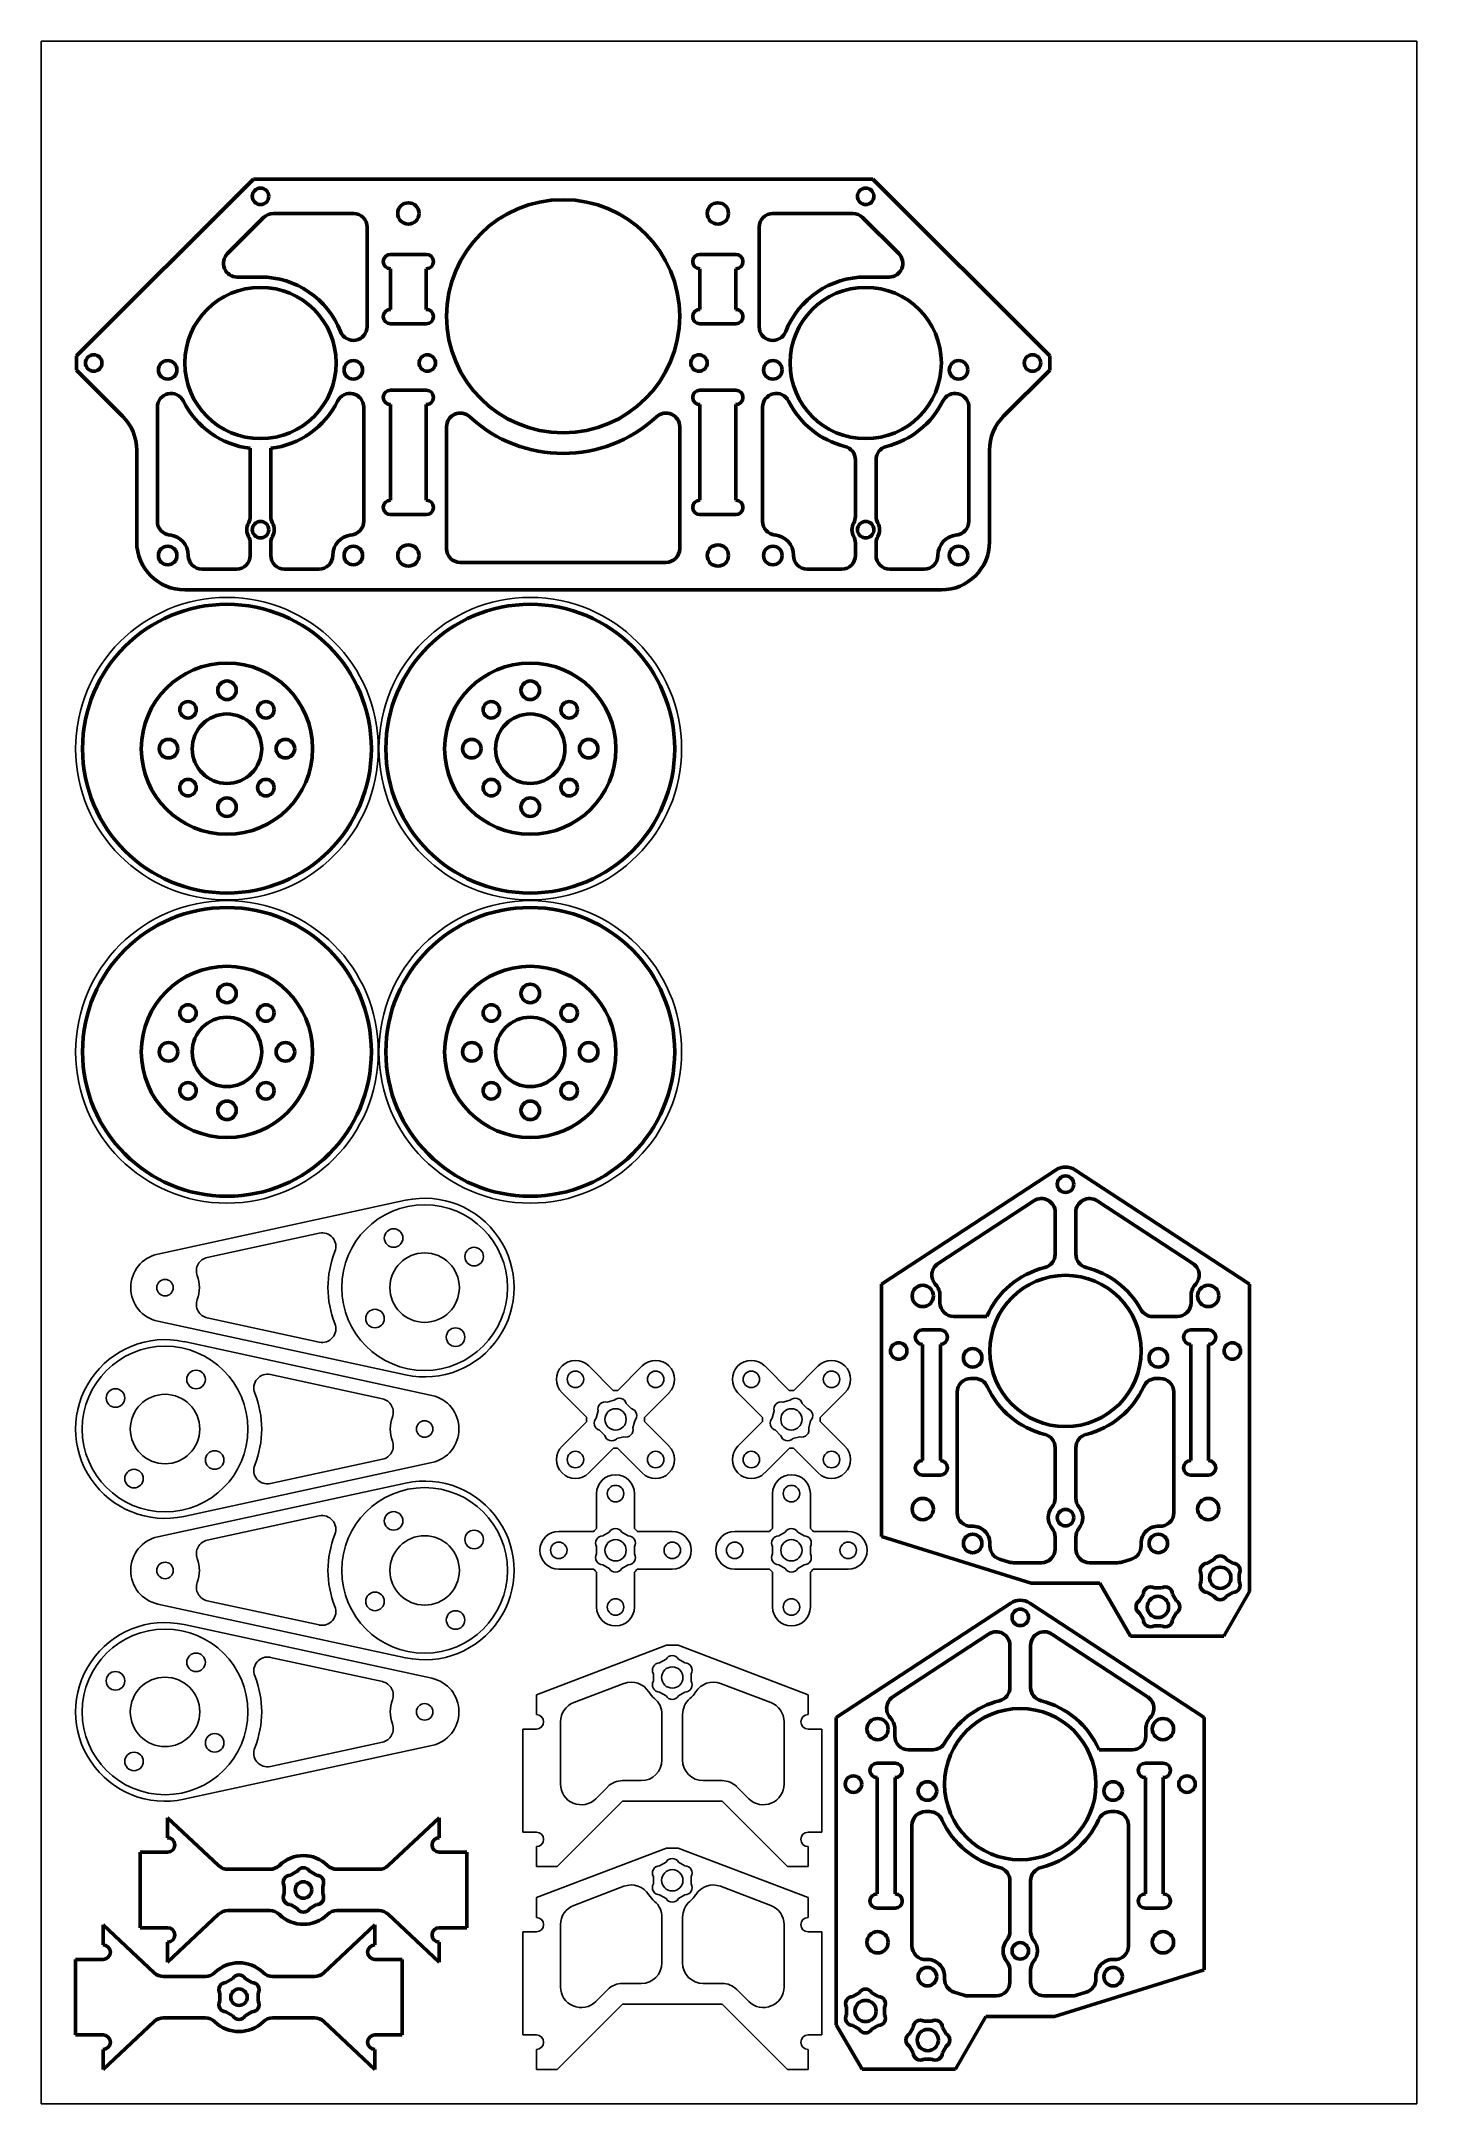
# Model space of a CAD drawing. Extents: x 0 to 200, y 0 to 300.
import ezdxf

# ---------------------------------------------------------------- set-up
doc = ezdxf.new("R2010")
doc.units = 0
doc.header["$LTSCALE"] = 0.25
doc.header["$MEASUREMENT"] = 0
doc.layers.get('0').update_dxf_attribs({"linetype": 'CONTINUOUS'})
doc.layers.add('1', color=7, linetype='CONTINUOUS')
doc.layers.add('23', color=7, linetype='CONTINUOUS')
doc.layers.add('Visible (ISO)', color=7, linetype='CONTINUOUS', lineweight=50)

msp = doc.modelspace()

# ---------------------------------------------------------------- linework, layer by layer
msp.add_lwpolyline([(0, 0), (0, 300), (200, 300), (200, 0)], close=True)
for centre in [(27, 197.1), (71.1, 197.1), (27, 153), (71.1, 153)]:
    msp.add_circle(centre, 22)
at = {"layer": '1', "color": 7, "linetype": 'Continuous'}
for p, q in [((83.31, 102.33), (82.27, 102.05)), ((108.89, 102.33), (107.85, 102.05)), ((80.98, 100.77), (80.7, 99.73)), ((85.82, 101.1), (85.06, 101.86)), ((86.02, 98.3), (86.3, 99.34)), ((106.56, 100.77), (106.28, 99.73)), ((111.4, 101.1), (110.64, 101.86)), ((111.6, 98.3), (111.87, 99.34)), ((81.18, 97.97), (81.94, 97.21)), ((83.69, 96.74), (84.73, 97.02)), ((106.75, 97.97), (107.51, 97.21)), ((109.27, 96.74), (110.31, 97.02)), ((80.75, 81.04), (80.75, 79.96)), ((82.59, 83.15), (81.66, 82.61)), ((85.34, 82.61), (84.41, 83.15)), ((86.25, 79.96), (86.25, 81.04)), ((106.33, 81.04), (106.33, 79.96)), ((108.17, 83.15), (107.24, 82.61)), ((110.92, 82.61), (109.99, 83.15)), ((111.83, 79.96), (111.83, 81.04)), ((81.66, 78.39), (82.59, 77.85)), ((84.41, 77.85), (85.34, 78.39)), ((107.24, 78.39), (108.17, 77.85)), ((109.99, 77.85), (110.92, 78.39)), ((90.84, 64.65), (89.91, 64.11)), ((93.59, 64.11), (92.66, 64.65)), ((89, 62.54), (89, 61.46)), ((94.5, 61.46), (94.5, 62.54)), ((89.91, 59.89), (90.84, 59.35)), ((92.66, 59.35), (93.59, 59.89)), ((89, 33.04), (89, 31.96)), ((90.84, 35.15), (89.91, 34.61)), ((93.59, 34.61), (92.66, 35.15)), ((94.5, 31.96), (94.5, 33.04)), ((89.91, 30.39), (90.84, 29.85)), ((92.66, 29.85), (93.59, 30.39))]:
    msp.add_line(p, q, dxfattribs=at)
for centre, start, end in [((82, 101.04), 75.0001, 195), ((84.05, 101.59), 15.0001, 135), ((107.58, 101.04), 75.0001, 195), ((109.63, 101.59), 15.0001, 135), ((81.45, 98.99), 135.0001, 255), ((85.55, 100.09), 315.0001, 75), ((107.03, 98.99), 135.0001, 255), ((111.13, 100.09), 315.0001, 75), ((82.95, 97.48), 195.0001, 315), ((85, 98.03), 255.0001, 15), ((108.53, 97.48), 195.0001, 315), ((110.58, 98.03), 255.0001, 15), ((81.66, 81.56), 90.0001, 210), ((83.5, 82.63), 30.0001, 150), ((85.34, 81.56), 330.0001, 90), ((107.24, 81.56), 90.0001, 210), ((109.08, 82.63), 30.0001, 150), ((110.92, 81.56), 330.0001, 90), ((81.66, 79.44), 150.0001, 270), ((85.34, 79.44), 270.0001, 30), ((107.24, 79.44), 150.0001, 270), ((110.92, 79.44), 270.0001, 30), ((83.5, 78.37), 210.0001, 330), ((109.08, 78.37), 210.0001, 330), ((89.91, 63.06), 90.0001, 210), ((91.75, 64.13), 30.0001, 150), ((93.59, 63.06), 330.0001, 90), ((89.91, 60.94), 150.0001, 270), ((93.59, 60.94), 270.0001, 30), ((91.75, 59.87), 210.0001, 330), ((89.91, 33.56), 90.0001, 210), ((91.75, 34.63), 30.0001, 150), ((93.59, 33.56), 330.0001, 90), ((89.91, 31.44), 150.0001, 270), ((93.59, 31.44), 270.0001, 30), ((91.75, 30.37), 210.0001, 330)]:
    msp.add_arc(centre, 1.05, start, end, dxfattribs=at)
at = {"layer": '23', "color": 7, "linetype": 'Continuous'}
for p, q in [((16.94, 123.59), (52.98, 131.42)), ((40.42, 126.64), (24.13, 123.11)), ((24.14, 114.31), (40.42, 110.78)), ((52.98, 106.01), (16.94, 113.82)), ((56.8, 103.02), (20.76, 110.85)), ((33.32, 106.07), (49.6, 102.54)), ((83.2, 103.72), (79.61, 107.31)), ((87.39, 107.31), (83.8, 103.72)), ((108.78, 103.72), (105.19, 107.31)), ((112.97, 107.31), (109.38, 103.72)), ((75.72, 103.42), (79.31, 99.84)), ((87.69, 99.84), (91.28, 103.42)), ((101.3, 103.42), (104.89, 99.84)), ((113.27, 99.84), (116.86, 103.42)), ((79.31, 99.24), (75.72, 95.65)), ((91.28, 95.65), (87.69, 99.24)), ((104.89, 99.24), (101.3, 95.65)), ((116.86, 95.65), (113.27, 99.24)), ((20.75, 85.44), (56.8, 93.25)), ((49.6, 93.74), (33.32, 90.21)), ((79.61, 91.76), (83.2, 95.35)), ((83.8, 95.35), (87.39, 91.76)), ((105.19, 91.76), (108.78, 95.35)), ((109.38, 95.35), (112.97, 91.76)), ((16.94, 82.45), (52.98, 90.28)), ((80.75, 88.75), (80.75, 83.67)), ((86.25, 83.67), (86.25, 88.75)), ((106.33, 88.75), (106.33, 83.67)), ((111.83, 83.67), (111.83, 88.75)), ((40.42, 85.5), (24.13, 81.97)), ((80.33, 83.25), (75.25, 83.25)), ((91.75, 83.25), (86.67, 83.25)), ((105.9, 83.25), (100.83, 83.25)), ((117.33, 83.25), (112.25, 83.25)), ((75.25, 77.75), (80.33, 77.75)), ((80.75, 77.33), (80.75, 72.25)), ((86.25, 72.25), (86.25, 77.33)), ((86.67, 77.75), (91.75, 77.75)), ((100.83, 77.75), (105.9, 77.75)), ((106.33, 77.33), (106.33, 72.25)), ((111.83, 72.25), (111.83, 77.33)), ((112.25, 77.75), (117.33, 77.75)), ((52.98, 64.87), (16.94, 72.68)), ((24.14, 73.17), (40.42, 69.64)), ((56.8, 61.88), (20.76, 69.7)), ((72, 59.5), (90.89, 66.68)), ((90.89, 66.68), (92.61, 66.68)), ((92.61, 66.68), (111.5, 59.5)), ((33.32, 64.93), (49.6, 61.4)), ((77.43, 58.36), (84.73, 61.13)), ((98.77, 61.13), (106.07, 58.36)), ((72, 56.6), (72, 59.5)), ((111.5, 59.5), (111.5, 56.6)), ((70, 54.5), (72, 54.5)), ((70, 39.5), (70, 54.5)), ((75.5, 46.49), (75.5, 55.55)), ((90.25, 56.64), (90.25, 50)), ((93.25, 50), (93.25, 56.64)), ((108, 55.55), (108, 46.49)), ((111.5, 54.5), (113.5, 54.5)), ((113.5, 54.5), (113.5, 39.5)), ((20.75, 44.3), (56.8, 52.11)), ((49.6, 52.6), (33.32, 49.07)), ((82.38, 46.12), (80.62, 44.36)), ((87.25, 47), (84.5, 47)), ((99, 47), (96.25, 47)), ((102.88, 44.36), (101.12, 46.12)), ((84.5, 44), (75, 34.5)), ((99, 44), (84.5, 44)), ((108.5, 34.5), (99, 44)), ((72, 39.5), (70, 39.5)), ((113.5, 39.5), (111.5, 39.5)), ((72, 34.5), (72, 37.4)), ((72, 30), (90.89, 37.18)), ((90.89, 37.18), (92.61, 37.18)), ((92.61, 37.18), (111.5, 30)), ((111.5, 37.4), (111.5, 34.5)), ((75, 34.5), (72, 34.5)), ((111.5, 34.5), (108.5, 34.5)), ((72, 27.1), (72, 30)), ((77.43, 28.86), (84.73, 31.63)), ((98.77, 31.63), (106.07, 28.86)), ((111.5, 30), (111.5, 27.1)), ((90.25, 27.14), (90.25, 20.5)), ((93.25, 20.5), (93.25, 27.14)), ((70, 25), (72, 25)), ((70, 10), (70, 25)), ((75.5, 16.99), (75.5, 26.05)), ((108, 26.05), (108, 16.99)), ((111.5, 25), (113.5, 25)), ((113.5, 25), (113.5, 10)), ((82.38, 16.62), (80.62, 14.86)), ((87.25, 17.5), (84.5, 17.5)), ((99, 17.5), (96.25, 17.5)), ((102.88, 14.86), (101.12, 16.62)), ((84.5, 14.5), (75, 5)), ((99, 14.5), (84.5, 14.5)), ((108.5, 5), (99, 14.5)), ((72, 10), (70, 10)), ((113.5, 10), (111.5, 10)), ((72, 5), (72, 7.9)), ((111.5, 7.9), (111.5, 5)), ((75, 5), (72, 5)), ((111.5, 5), (108.5, 5))]:
    msp.add_line(p, q, dxfattribs=at)
for centre, radius in [((55.74, 118.71), 12.05), ((51.23, 125.92), 1.35), ((55.74, 118.71), 5.05), ((62.94, 123.22), 1.35), ((18, 118.71), 1.2), ((48.53, 114.21), 1.35), ((60.24, 111.5), 1.35), ((18, 98.14), 12.05), ((22.51, 105.35), 1.35), ((77.67, 105.37), 1.2), ((89.33, 105.37), 1.2), ((103.24, 105.37), 1.2), ((114.91, 105.37), 1.2), ((10.79, 102.65), 1.35), ((18, 98.14), 5.05), ((55.74, 98.14), 1.2), ((83.5, 99.54), 1.55), ((109.08, 99.54), 1.55), ((25.21, 93.64), 1.35), ((77.67, 93.7), 1.2), ((89.33, 93.7), 1.2), ((103.24, 93.7), 1.2), ((114.91, 93.7), 1.2), ((13.49, 90.93), 1.35), ((55.74, 77.57), 12.05), ((83.5, 88.75), 1.2), ((109.08, 88.75), 1.2), ((51.23, 84.78), 1.35), ((55.74, 77.57), 5.05), ((62.94, 82.08), 1.35), ((75.25, 80.5), 1.2), ((83.5, 80.5), 1.55), ((91.75, 80.5), 1.2), ((100.83, 80.5), 1.2), ((109.08, 80.5), 1.55), ((117.33, 80.5), 1.2), ((18, 77.57), 1.2), ((48.53, 73.07), 1.35), ((83.5, 72.25), 1.2), ((109.08, 72.25), 1.2), ((18, 57), 12.05), ((60.24, 70.36), 1.35), ((22.51, 64.21), 1.35), ((91.75, 62), 1.55), ((10.79, 61.51), 1.35), ((18, 57), 5.05), ((55.74, 57), 1.2), ((13.49, 49.79), 1.35), ((25.21, 52.49), 1.35), ((91.75, 32.5), 1.55)]:
    msp.add_circle(centre, radius, dxfattribs=at)
for centre, radius, start, end in [((55.74, 118.71), 13, 257.7651, 102.2442), ((40.84, 124.69), 2, 338.1367, 102.2442), ((18, 118.71), 5, 102.2442, 257.7651), ((24.56, 121.15), 2, 102.2442, 200.4574), ((55.74, 118.71), 14.05, 158.1367, 201.8726), ((18, 118.71), 5, 339.5518, 20.4574), ((24.56, 116.26), 2, 159.5518, 257.7651), ((18, 98.14), 13, 77.7558, 282.2349), ((40.84, 112.73), 2, 257.7651, 21.8726), ((77.67, 105.37), 2.75, 45, 225), ((89.33, 105.37), 2.75, 315, 135), ((103.24, 105.37), 2.75, 45, 225), ((114.91, 105.37), 2.75, 315, 135), ((32.9, 104.12), 2, 77.7558, 201.8633), ((18, 98.14), 14.05, 338.1274, 21.8633), ((49.18, 100.58), 2, 339.5426, 77.7558), ((55.74, 98.14), 5, 282.2349, 77.7558), ((83.5, 99.54), 4.2, 85.9016, 94.0984), ((109.08, 99.54), 4.2, 85.9016, 94.0984), ((55.74, 98.14), 5, 159.5426, 200.4482), ((83.5, 99.54), 4.2, 175.9016, 184.0984), ((83.5, 99.54), 4.2, 355.9016, 4.0984), ((109.08, 99.54), 4.2, 175.9016, 184.0984), ((109.08, 99.54), 4.2, 355.9016, 4.0984), ((49.18, 95.69), 2, 282.2349, 20.4482), ((77.67, 93.7), 2.75, 135, 315), ((83.5, 99.54), 4.2, 265.9016, 274.0984), ((89.33, 93.7), 2.75, 225, 45), ((103.24, 93.7), 2.75, 135, 315), ((109.08, 99.54), 4.2, 265.9016, 274.0984), ((114.91, 93.7), 2.75, 225, 45), ((32.89, 92.16), 2, 158.1274, 282.2349), ((55.74, 77.57), 13, 257.7651, 102.2442), ((83.5, 88.75), 2.75, 0, 180), ((109.08, 88.75), 2.75, 0, 180), ((40.84, 83.55), 2, 338.1367, 102.2442), ((18, 77.57), 5, 102.2442, 257.7651), ((24.56, 80.01), 2, 102.2442, 200.4574), ((55.74, 77.57), 14.05, 158.1367, 201.8726), ((75.25, 80.5), 2.75, 90, 270), ((83.5, 80.5), 4.2, 130.9016, 139.0984), ((83.5, 80.5), 4.2, 40.9016, 49.0984), ((91.75, 80.5), 2.75, 270, 90), ((100.83, 80.5), 2.75, 90, 270), ((109.08, 80.5), 4.2, 130.9016, 139.0984), ((109.08, 80.5), 4.2, 40.9016, 49.0984), ((117.33, 80.5), 2.75, 270, 90), ((18, 77.57), 5, 339.5518, 20.4574), ((24.56, 75.12), 2, 159.5518, 257.7651), ((83.5, 80.5), 4.2, 220.9016, 229.0984), ((83.5, 80.5), 4.2, 310.9016, 319.0984), ((109.08, 80.5), 4.2, 220.9016, 229.0984), ((109.08, 80.5), 4.2, 310.9016, 319.0984), ((40.84, 71.59), 2, 257.7651, 21.8726), ((83.5, 72.25), 2.75, 180, 0), ((109.08, 72.25), 2.75, 180, 0), ((18, 57), 13, 77.7558, 282.2349), ((32.9, 62.98), 2, 77.7558, 201.8633), ((18, 57), 14.05, 338.1274, 21.8633), ((49.18, 59.44), 2, 339.5426, 77.7558), ((55.74, 57), 5, 282.2349, 77.7558), ((85.79, 58.32), 3, 31.705, 110.7974), ((97.71, 58.32), 3, 69.2026, 148.295), ((55.74, 57), 5, 159.5426, 200.4482), ((78.5, 55.55), 3, 110.7974, 180), ((91.75, 62), 4, 211.705, 229.9948), ((87.25, 56.64), 3, 0, 49.9948), ((96.25, 56.64), 3, 130.0052, 180), ((91.75, 62), 4, 310.0052, 328.295), ((105, 55.55), 3, 0, 69.2026), ((49.18, 54.55), 2, 282.2349, 20.4482), ((72, 55.55), 1.05, 270, 90), ((111.5, 55.55), 1.05, 90, 270), ((32.89, 51.02), 2, 158.1274, 282.2349), ((87.25, 50), 3, 270, 0), ((96.25, 50), 3, 180, 270), ((78.5, 46.49), 3, 180, 315), ((84.5, 44), 3, 90, 135), ((99, 44), 3, 45, 90), ((105, 46.49), 3, 225, 0), ((72, 38.45), 1.05, 270, 90), ((111.5, 38.45), 1.05, 90, 270), ((85.79, 28.82), 3, 31.705, 110.7974), ((91.75, 32.5), 4, 211.705, 229.9948), ((91.75, 32.5), 4, 310.0052, 328.295), ((97.71, 28.82), 3, 69.2026, 148.295), ((72, 26.05), 1.05, 270, 90), ((78.5, 26.05), 3, 110.7974, 180), ((87.25, 27.14), 3, 0, 49.9948), ((96.25, 27.14), 3, 130.0052, 180), ((105, 26.05), 3, 0, 69.2026), ((111.5, 26.05), 1.05, 90, 270), ((87.25, 20.5), 3, 270, 0), ((96.25, 20.5), 3, 180, 270), ((78.5, 16.99), 3, 180, 315), ((84.5, 14.5), 3, 90, 135), ((99, 14.5), 3, 45, 90), ((105, 16.99), 3, 225, 0), ((72, 8.95), 1.05, 270, 90), ((111.5, 8.95), 1.05, 90, 270)]:
    msp.add_arc(centre, radius, start, end, dxfattribs=at)
at = {"layer": 'Visible (ISO)'}
for p, q in [((30.85, 279.95), (5.13, 254.23)), ((120.92, 279.95), (30.85, 279.95)), ((146.63, 254.23), (120.92, 279.95)), ((27.08, 269.11), (32.33, 274.36)), ((33.75, 274.95), (45.38, 274.95)), ((106.38, 274.95), (118.02, 274.95)), ((119.43, 274.36), (124.68, 269.11)), ((47.38, 272.95), (47.38, 258.49)), ((104.38, 258.49), (104.38, 272.95)), ((50.78, 269), (55.98, 269)), ((95.78, 269), (100.98, 269)), ((31.88, 265.7), (28.5, 265.7)), ((50.78, 261), (50.78, 266.9)), ((55.98, 266.9), (55.98, 261)), ((95.78, 261), (95.78, 266.9)), ((100.98, 266.9), (100.98, 261)), ((123.27, 265.7), (119.88, 265.7)), ((55.98, 258.9), (50.78, 258.9)), ((100.98, 258.9), (95.78, 258.9)), ((5.13, 254.23), (5.13, 252.16)), ((5.13, 252.16), (11.83, 245.46)), ((139.93, 245.46), (146.63, 252.16)), ((146.63, 252.16), (146.63, 254.23)), ((50.78, 249.25), (55.98, 249.25)), ((95.78, 249.25), (100.98, 249.25)), ((16.88, 230.17), (16.88, 246.77)), ((46.88, 246.77), (46.88, 230.17)), ((50.78, 233.25), (50.78, 247.15)), ((55.98, 247.15), (55.98, 233.25)), ((95.78, 233.25), (95.78, 247.15)), ((100.98, 247.15), (100.98, 233.25)), ((104.88, 230.17), (104.88, 246.77)), ((134.88, 246.77), (134.88, 230.17)), ((58.93, 226.2), (58.93, 243.92)), ((92.83, 243.92), (92.83, 226.2)), ((13.88, 240.51), (13.88, 227.2)), ((30.38, 240.79), (30.38, 230.88)), ((33.38, 230.88), (33.38, 240.79)), ((137.88, 227.2), (137.88, 240.51)), ((118.38, 239.12), (118.38, 230.88)), ((121.38, 230.88), (121.38, 239.12)), ((55.98, 231.15), (50.78, 231.15)), ((100.98, 231.15), (95.78, 231.15)), ((30.38, 227.01), (30.38, 225.2)), ((33.38, 225.2), (33.38, 227.01)), ((118.38, 227.01), (118.38, 225.2)), ((121.38, 225.2), (121.38, 227.01)), ((28.38, 223.2), (23.38, 223.2)), ((40.38, 223.2), (35.38, 223.2)), ((90.83, 224.2), (60.93, 224.2)), ((116.38, 223.2), (111.38, 223.2)), ((128.38, 223.2), (123.38, 223.2)), ((20.88, 220.2), (130.88, 220.2)), ((122.18, 119.21), (147.56, 135.84)), ((150.3, 135.84), (175.68, 119.21)), ((144.33, 131.34), (130.41, 122.21)), ((147.43, 123.57), (147.43, 129.66)), ((150.43, 129.66), (150.43, 123.57)), ((167.45, 122.21), (153.53, 131.34)), ((122.18, 82.5), (122.18, 119.21)), ((130.68, 117.5), (130.68, 116.5)), ((167.18, 116.5), (167.18, 117.5)), ((175.68, 74.51), (175.68, 119.21)), ((132.68, 114.5), (137.47, 114.5)), ((161.63, 114.5), (165.18, 114.5)), ((130.73, 112.55), (128.13, 112.55)), ((169.73, 112.55), (167.13, 112.55)), ((128.13, 110.45), (128.13, 93.55)), ((130.73, 93.55), (130.73, 110.45)), ((167.13, 110.45), (167.13, 93.55)), ((169.73, 93.55), (169.73, 110.45)), ((135.73, 105.5), (135.18, 105.5)), ((162.68, 105.5), (162.13, 105.5)), ((133.18, 103.5), (133.18, 85.99)), ((164.68, 85.99), (164.68, 103.5)), ((147.43, 88.08), (147.43, 95.43)), ((150.43, 95.43), (150.43, 88.08)), ((128.13, 91.45), (130.73, 91.45)), ((167.13, 91.45), (169.73, 91.45)), ((143.93, 75.7), (122.18, 82.5)), ((137.93, 81.5), (137.93, 81.14)), ((147.43, 80.7), (147.43, 82.42)), ((150.43, 82.42), (150.43, 80.7)), ((159.93, 81.14), (159.93, 81.5)), ((139.33, 79.23), (140.75, 78.79)), ((141.34, 78.7), (145.43, 78.7)), ((152.43, 78.7), (156.52, 78.7)), ((157.11, 78.79), (158.53, 79.23)), ((170.52, 79.16), (169.58, 78.62)), ((173.28, 78.62), (172.34, 79.16)), ((153.93, 75.7), (143.93, 75.7)), ((153.93, 75.7), (158.36, 68.02)), ((162.91, 75.03), (161.82, 75.03)), ((168.67, 77.04), (168.67, 75.96)), ((174.19, 75.96), (174.19, 77.04)), ((140.98, 72.83), (115.6, 56.2)), ((169.1, 56.2), (143.72, 72.83)), ((160.25, 74.12), (159.7, 73.18)), ((165.03, 73.18), (164.49, 74.12)), ((169.58, 74.38), (170.52, 73.84)), ((171.93, 68.02), (175.68, 74.51)), ((172.34, 73.84), (173.28, 74.38)), ((159.7, 71.36), (160.25, 70.42)), ((161.82, 69.51), (162.91, 69.51)), ((164.49, 70.42), (165.03, 71.36)), ((123.83, 59.2), (137.75, 68.32)), ((140.85, 66.65), (140.85, 60.56)), ((143.85, 60.56), (143.85, 66.65)), ((146.95, 68.32), (160.87, 59.2)), ((158.36, 68.02), (171.93, 68.02)), ((115.6, 11.5), (115.6, 56.2)), ((124.1, 53.49), (124.1, 54.49)), ((160.6, 54.49), (160.6, 53.49)), ((169.1, 19.49), (169.1, 56.2)), ((129.65, 51.49), (126.1, 51.49)), ((158.6, 51.49), (153.81, 51.49)), ((121.55, 49.54), (124.15, 49.54)), ((160.55, 49.54), (163.15, 49.54)), ((121.55, 30.54), (121.55, 47.44)), ((124.15, 47.44), (124.15, 30.54)), ((160.55, 30.54), (160.55, 47.44)), ((163.15, 47.44), (163.15, 30.54)), ((128.6, 42.49), (129.15, 42.49)), ((155.55, 42.49), (156.1, 42.49)), ((25.79, 34.64), (18.37, 41.6)), ((18.37, 41.6), (18.37, 38.7)), ((57.87, 41.6), (50.45, 34.64)), ((57.87, 38.7), (57.87, 41.6)), ((126.6, 22.98), (126.6, 40.49)), ((158.1, 40.49), (158.1, 22.98)), ((18.37, 36.6), (14.37, 36.6)), ((14.37, 36.6), (14.37, 25.6)), ((61.87, 36.6), (57.87, 36.6)), ((61.87, 25.6), (61.87, 36.6)), ((33.22, 34.1), (27.16, 34.1)), ((36.23, 33.24), (37.21, 33.81)), ((39.03, 33.81), (40.01, 33.24)), ((49.08, 34.1), (43.02, 34.1)), ((35.32, 30.53), (35.32, 31.67)), ((40.92, 31.67), (40.92, 30.53)), ((140.85, 32.42), (140.85, 25.07)), ((143.85, 25.07), (143.85, 32.42)), ((18.37, 20.6), (25.79, 27.56)), ((27.16, 28.1), (33.22, 28.1)), ((37.21, 28.39), (36.23, 28.96)), ((40.01, 28.96), (39.03, 28.39)), ((43.02, 28.1), (49.08, 28.1)), ((50.45, 27.56), (57.87, 20.6)), ((124.15, 28.44), (121.55, 28.44)), ((163.15, 28.44), (160.55, 28.44)), ((16.42, 19.04), (9, 26)), ((9, 26), (9, 23.1)), ((14.37, 25.6), (18.37, 25.6)), ((48.5, 26), (41.08, 19.04)), ((48.5, 23.1), (48.5, 26)), ((57.87, 25.6), (61.87, 25.6)), ((9, 21), (5, 21)), ((5, 21), (5, 10)), ((18.37, 23.5), (18.37, 20.6)), ((52.5, 21), (48.5, 21)), ((52.5, 10), (52.5, 21)), ((57.87, 20.6), (57.87, 23.5)), ((23.85, 18.5), (17.79, 18.5)), ((26.86, 17.64), (27.84, 18.21)), ((29.66, 18.21), (30.64, 17.64)), ((39.71, 18.5), (33.65, 18.5)), ((131.35, 18.13), (131.35, 18.49)), ((140.85, 19.41), (140.85, 17.69)), ((143.85, 17.69), (143.85, 19.41)), ((147.35, 12.69), (169.1, 19.49)), ((153.35, 18.49), (153.35, 18.13)), ((25.95, 14.93), (25.95, 16.07)), ((31.55, 16.07), (31.55, 14.93)), ((118, 15.61), (118.94, 16.15)), ((120.76, 16.15), (121.7, 15.61)), ((134.17, 15.78), (132.75, 16.22)), ((138.85, 15.69), (134.76, 15.69)), ((149.94, 15.69), (145.85, 15.69)), ((151.95, 16.22), (150.53, 15.78)), ((17.79, 12.5), (23.85, 12.5)), ((27.84, 12.79), (26.86, 13.36)), ((30.64, 13.36), (29.66, 12.79)), ((33.65, 12.5), (39.71, 12.5)), ((117.09, 12.95), (117.09, 14.03)), ((122.61, 14.03), (122.61, 12.95)), ((128.37, 12.02), (129.46, 12.02)), ((137.35, 12.69), (132.92, 5.01)), ((137.35, 12.69), (147.35, 12.69)), ((5, 10), (9, 10)), ((9, 5), (16.42, 11.96)), ((41.08, 11.96), (48.5, 5)), ((48.5, 10), (52.5, 10)), ((119.35, 5.01), (115.6, 11.5)), ((118.94, 10.83), (118, 11.37)), ((121.7, 11.37), (120.76, 10.83)), ((126.25, 10.17), (126.79, 11.11)), ((131.03, 11.11), (131.58, 10.17)), ((9, 7.9), (9, 5)), ((48.5, 5), (48.5, 7.9)), ((126.79, 7.41), (126.25, 8.35)), ((129.46, 6.5), (128.37, 6.5)), ((131.58, 8.35), (131.03, 7.41)), ((132.92, 5.01), (119.35, 5.01))]:
    msp.add_line(p, q, dxfattribs=at)
for centre, radius in [((31.88, 277.45), 1.2), ((53.38, 274.95), 1.55), ((75.88, 260), 16.95), ((98.38, 274.95), 1.55), ((119.88, 277.45), 1.2), ((31.88, 253.2), 11), ((119.88, 253.2), 11), ((7.63, 253.2), 1.2), ((18.38, 252.2), 1.35), ((45.38, 252.2), 1.35), ((56.13, 253.2), 1.2), ((95.63, 253.2), 1.2), ((106.38, 252.2), 1.35), ((133.38, 252.2), 1.35), ((144.13, 253.2), 1.2), ((31.88, 228.95), 1.2), ((119.88, 228.95), 1.2), ((18.38, 225.2), 1.35), ((45.38, 225.2), 1.35), ((53.38, 225.2), 1.55), ((98.38, 225.2), 1.55), ((106.38, 225.2), 1.35), ((133.38, 225.2), 1.35), ((27, 197.1), 21), ((71.1, 197.1), 21), ((27, 197.1), 12.45), ((71.1, 197.1), 12.45), ((27, 205.6), 1.35), ((71.1, 205.6), 1.35), ((21.34, 202.76), 1.2), ((27, 197.1), 5.05), ((32.66, 202.76), 1.2), ((65.44, 202.76), 1.2), ((71.1, 197.1), 5.05), ((76.76, 202.76), 1.2), ((18.5, 197.1), 1.35), ((35.5, 197.1), 1.35), ((62.6, 197.1), 1.35), ((79.6, 197.1), 1.35), ((21.34, 191.44), 1.2), ((32.66, 191.44), 1.2), ((65.44, 191.44), 1.2), ((76.76, 191.44), 1.2), ((27, 188.6), 1.35), ((71.1, 188.6), 1.35), ((27, 153), 21), ((71.1, 153), 21), ((27, 153), 12.45), ((71.1, 153), 12.45), ((27, 161.5), 1.35), ((71.1, 161.5), 1.35), ((21.34, 158.66), 1.2), ((32.66, 158.66), 1.2), ((65.44, 158.66), 1.2), ((76.76, 158.66), 1.2), ((27, 153), 5.05), ((71.1, 153), 5.05), ((18.5, 153), 1.35), ((35.5, 153), 1.35), ((62.6, 153), 1.35), ((79.6, 153), 1.35), ((21.34, 147.34), 1.2), ((32.66, 147.34), 1.2), ((65.44, 147.34), 1.2), ((76.76, 147.34), 1.2), ((27, 144.5), 1.35), ((71.1, 144.5), 1.35), ((148.93, 133.75), 1.2), ((148.93, 109.5), 11), ((128.18, 117.5), 1.55), ((169.68, 117.5), 1.55), ((124.68, 109.5), 1.2), ((135.43, 108.5), 1.35), ((162.43, 108.5), 1.35), ((173.18, 109.5), 1.2), ((128.18, 86.5), 1.55), ((169.68, 86.5), 1.55), ((148.93, 85.25), 1.2), ((135.43, 81.5), 1.35), ((162.43, 81.5), 1.35), ((171.43, 76.5), 1.55), ((162.37, 72.27), 1.55), ((142.35, 70.74), 1.2), ((142.35, 46.49), 11), ((121.6, 54.49), 1.55), ((163.1, 54.49), 1.55), ((118.1, 46.49), 1.2), ((128.85, 45.49), 1.35), ((155.85, 45.49), 1.35), ((166.6, 46.49), 1.2), ((38.12, 31.1), 1.2), ((121.6, 23.49), 1.55), ((163.1, 23.49), 1.55), ((142.35, 22.24), 1.2), ((128.85, 18.49), 1.35), ((155.85, 18.49), 1.35), ((28.75, 15.5), 1.2), ((119.85, 13.49), 1.55), ((128.91, 9.26), 1.55)]:
    msp.add_circle(centre, radius, dxfattribs=at)
for centre, radius, start, end in [((33.75, 272.95), 2, 90, 135), ((45.38, 272.95), 2, 0, 90), ((106.38, 272.95), 2, 90, 180), ((118.02, 272.95), 2, 45, 90), ((28.5, 267.7), 2, 135, 270), ((50.78, 267.95), 1.05, 90, 270), ((55.98, 267.95), 1.05, 270, 90), ((95.78, 267.95), 1.05, 90, 270), ((100.98, 267.95), 1.05, 270, 90), ((123.27, 267.7), 2, 270, 45), ((31.88, 253.2), 12.5, 21.4033, 90), ((119.88, 253.2), 12.5, 90, 158.5967), ((45.38, 258.49), 2, 201.4033, 0), ((50.78, 259.95), 1.05, 90, 270), ((55.98, 259.95), 1.05, 270, 90), ((95.78, 259.95), 1.05, 90, 270), ((100.98, 259.95), 1.05, 270, 90), ((106.38, 258.49), 2, 180, 338.5967), ((50.78, 248.2), 1.05, 90, 270), ((55.98, 248.2), 1.05, 270, 90), ((95.78, 248.2), 1.05, 90, 270), ((100.98, 248.2), 1.05, 270, 90), ((18.88, 246.77), 2, 26.2916, 180), ((31.88, 253.2), 12.5, 206.2916, 263.1079), ((31.88, 253.2), 12.5, 276.8921, 333.7084), ((44.88, 246.77), 2, 0, 153.7084), ((106.88, 246.77), 2, 26.2916, 180), ((119.88, 253.2), 12.5, 206.2916, 256.032), ((119.88, 253.2), 12.5, 283.968, 333.7084), ((132.88, 246.77), 2, 0, 153.7084), ((6.88, 240.51), 7, 0, 45), ((60.93, 243.92), 2, 47.0709, 180), ((75.88, 260), 19.95, 227.0709, 312.9291), ((90.83, 243.92), 2, 0, 132.9291), ((144.88, 240.51), 7, 135, 180), ((116.38, 239.12), 2, 0, 76.032), ((123.38, 239.12), 2, 103.968, 180), ((50.78, 232.2), 1.05, 90, 270), ((55.98, 232.2), 1.05, 270, 90), ((95.78, 232.2), 1.05, 90, 270), ((100.98, 232.2), 1.05, 270, 90), ((18.88, 230.17), 2, 180, 264.2608), ((18.38, 225.2), 3, 0, 84.2608), ((31.88, 228.95), 2, 151.045, 208.955), ((28.38, 230.88), 2, 331.045, 0), ((35.38, 230.88), 2, 180, 208.955), ((31.88, 228.95), 2, 331.045, 28.955), ((45.38, 225.2), 3, 95.7392, 180), ((44.88, 230.17), 2, 275.7392, 0), ((106.88, 230.17), 2, 180, 264.2608), ((106.38, 225.2), 3, 0, 84.2608), ((119.88, 228.95), 2, 151.045, 208.955), ((116.38, 230.88), 2, 331.045, 0), ((123.38, 230.88), 2, 180, 208.955), ((119.88, 228.95), 2, 331.045, 28.955), ((133.38, 225.2), 3, 95.7392, 180), ((132.88, 230.17), 2, 275.7392, 0), ((20.88, 227.2), 7, 180, 270), ((23.38, 225.2), 2, 180, 270), ((28.38, 225.2), 2, 270, 0), ((28.38, 227.01), 2, 0, 28.955), ((35.38, 227.01), 2, 151.045, 180), ((35.38, 225.2), 2, 180, 270), ((40.38, 225.2), 2, 270, 0), ((60.93, 226.2), 2, 180, 270), ((90.83, 226.2), 2, 270, 0), ((111.38, 225.2), 2, 180, 270), ((116.38, 225.2), 2, 270, 0), ((116.38, 227.01), 2, 0, 28.955), ((123.38, 227.01), 2, 151.045, 180), ((123.38, 225.2), 2, 180, 270), ((128.38, 225.2), 2, 270, 0), ((130.88, 227.2), 7, 270, 0), ((148.93, 133.75), 2.5, 56.7573, 123.2427), ((145.43, 129.66), 2, 0, 123.2427), ((152.43, 129.66), 2, 56.7573, 180), ((145.43, 123.57), 2, 283.968, 0), ((152.43, 123.57), 2, 180, 256.032), ((131.5, 120.53), 2, 123.2427, 222.3966), ((148.93, 109.5), 12.5, 103.968, 156.4218), ((148.93, 109.5), 12.5, 28.8657, 76.032), ((166.36, 120.53), 2, 317.6034, 56.7573), ((128.18, 117.5), 2.5, 0, 42.3966), ((169.68, 117.5), 2.5, 137.6034, 180), ((132.68, 116.5), 2, 180, 270), ((161.63, 116.5), 2, 208.8657, 270), ((165.18, 116.5), 2, 270, 0), ((128.13, 111.5), 1.05, 90, 270), ((130.73, 111.5), 1.05, 270, 90), ((167.13, 111.5), 1.05, 90, 270), ((169.73, 111.5), 1.05, 270, 90), ((135.18, 103.5), 2, 90, 180), ((135.73, 103.5), 2, 24.4433, 90), ((162.13, 103.5), 2, 90, 155.5567), ((162.68, 103.5), 2, 0, 90), ((148.93, 109.5), 12.5, 204.4433, 256.032), ((148.93, 109.5), 12.5, 283.968, 335.5567), ((145.43, 95.43), 2, 0, 76.032), ((152.43, 95.43), 2, 103.968, 180), ((128.13, 92.5), 1.05, 90, 270), ((130.73, 92.5), 1.05, 270, 90), ((167.13, 92.5), 1.05, 90, 270), ((169.73, 92.5), 1.05, 270, 90), ((145.43, 88.08), 2, 321.0576, 0), ((152.43, 88.08), 2, 180, 218.9424), ((135.18, 85.99), 2, 180, 273.1847), ((148.93, 85.25), 2.5, 141.0576, 218.9424), ((148.93, 85.25), 2.5, 321.0576, 38.9424), ((162.43, 81.5), 2.5, 86.8153, 180), ((162.68, 85.99), 2, 266.8153, 0), ((135.43, 81.5), 2.5, 0, 93.1847), ((139.93, 81.14), 2, 180, 252.6356), ((145.43, 82.42), 2, 0, 38.9424), ((152.43, 82.42), 2, 141.0576, 180), ((157.93, 81.14), 2, 287.3644, 0), ((141.34, 80.7), 2, 252.6356, 270), ((145.43, 80.7), 2, 270, 0), ((152.43, 80.7), 2, 180, 270), ((156.52, 80.7), 2, 270, 287.3644), ((169.58, 77.57), 1.05, 90, 210), ((171.43, 78.64), 1.05, 30, 150), ((173.28, 77.57), 1.05, 330, 90), ((161.3, 74.12), 1.05, 60, 180), ((163.44, 74.12), 1.05, 0, 120), ((169.58, 75.43), 1.05, 150, 270), ((173.28, 75.43), 1.05, 270, 30), ((142.35, 70.74), 2.5, 56.7573, 123.2427), ((160.23, 72.27), 1.05, 120, 240), ((164.5, 72.27), 1.05, 300, 60), ((171.43, 74.36), 1.05, 210, 330), ((161.3, 70.42), 1.05, 180, 300), ((163.44, 70.42), 1.05, 240, 0), ((138.85, 66.65), 2, 0, 123.2427), ((145.85, 66.65), 2, 56.7573, 180), ((138.85, 60.56), 2, 283.968, 0), ((145.85, 60.56), 2, 180, 256.032), ((124.92, 57.52), 2, 123.2427, 222.3966), ((142.35, 46.49), 12.5, 103.968, 151.1343), ((142.35, 46.49), 12.5, 23.5782, 76.032), ((159.78, 57.52), 2, 317.6034, 56.7573), ((121.6, 54.49), 2.5, 0, 42.3966), ((163.1, 54.49), 2.5, 137.6034, 180), ((126.1, 53.49), 2, 180, 270), ((129.65, 53.49), 2, 270, 331.1343), ((158.6, 53.49), 2, 270, 0), ((121.55, 48.49), 1.05, 90, 270), ((124.15, 48.49), 1.05, 270, 90), ((160.55, 48.49), 1.05, 90, 270), ((163.15, 48.49), 1.05, 270, 90), ((128.6, 40.49), 2, 90, 180), ((129.15, 40.49), 2, 24.4433, 90), ((155.55, 40.49), 2, 90, 155.5567), ((156.1, 40.49), 2, 0, 90), ((142.35, 46.49), 12.5, 204.4433, 256.032), ((142.35, 46.49), 12.5, 283.968, 335.5567), ((18.37, 37.65), 1.05, 270, 90), ((38.12, 31.1), 5, 45.5847, 134.4153), ((57.87, 37.65), 1.05, 90, 270), ((27.16, 36.1), 2, 226.8476, 270), ((33.22, 36.1), 2, 270, 314.4153), ((36.23, 32.19), 1.05, 90, 210), ((38.12, 33.28), 1.05, 30, 150), ((40.01, 32.19), 1.05, 330, 90), ((43.02, 36.1), 2, 225.5847, 270), ((49.08, 36.1), 2, 270, 313.1524), ((138.85, 32.42), 2, 0, 76.032), ((145.85, 32.42), 2, 103.968, 180), ((36.23, 30.01), 1.05, 150, 270), ((40.01, 30.01), 1.05, 270, 30), ((121.55, 29.49), 1.05, 90, 270), ((124.15, 29.49), 1.05, 270, 90), ((160.55, 29.49), 1.05, 90, 270), ((163.15, 29.49), 1.05, 270, 90), ((27.16, 26.1), 2, 90, 133.1524), ((33.22, 26.1), 2, 45.5847, 90), ((38.12, 31.1), 5, 225.5847, 314.4153), ((38.12, 28.92), 1.05, 210, 330), ((43.02, 26.1), 2, 90, 134.4153), ((49.08, 26.1), 2, 46.8476, 90), ((18.37, 24.55), 1.05, 270, 90), ((57.87, 24.55), 1.05, 90, 270), ((138.85, 25.07), 2, 321.0576, 0), ((145.85, 25.07), 2, 180, 218.9424), ((9, 22.05), 1.05, 270, 90), ((48.5, 22.05), 1.05, 90, 270), ((128.6, 22.98), 2, 180, 273.1847), ((142.35, 22.24), 2.5, 141.0576, 218.9424), ((142.35, 22.24), 2.5, 321.0576, 38.9424), ((156.1, 22.98), 2, 266.8153, 0), ((17.79, 20.5), 2, 226.8476, 270), ((23.85, 20.5), 2, 270, 314.4153), ((28.75, 15.5), 5, 45.5847, 134.4153), ((28.75, 17.68), 1.05, 30, 150), ((33.65, 20.5), 2, 225.5847, 270), ((39.71, 20.5), 2, 270, 313.1524), ((128.85, 18.49), 2.5, 0, 93.1847), ((133.35, 18.13), 2, 180, 252.6356), ((138.85, 19.41), 2, 0, 38.9424), ((145.85, 19.41), 2, 141.0576, 180), ((151.35, 18.13), 2, 287.3644, 0), ((155.85, 18.49), 2.5, 86.8153, 180), ((26.86, 16.59), 1.05, 90, 210), ((30.64, 16.59), 1.05, 330, 90), ((118, 14.56), 1.05, 90, 210), ((119.85, 15.63), 1.05, 30, 150), ((121.7, 14.56), 1.05, 330, 90), ((134.76, 17.69), 2, 252.6356, 270), ((138.85, 17.69), 2, 270, 0), ((145.85, 17.69), 2, 180, 270), ((149.94, 17.69), 2, 270, 287.3644), ((17.79, 10.5), 2, 90, 133.1524), ((23.85, 10.5), 2, 45.5847, 90), ((26.86, 14.41), 1.05, 150, 270), ((28.75, 13.32), 1.05, 210, 330), ((30.64, 14.41), 1.05, 270, 30), ((33.65, 10.5), 2, 90, 134.4153), ((39.71, 10.5), 2, 46.8476, 90), ((118, 12.42), 1.05, 150, 270), ((121.7, 12.42), 1.05, 270, 30), ((127.84, 11.11), 1.05, 60, 180), ((129.98, 11.11), 1.05, 0, 120), ((9, 8.95), 1.05, 270, 90), ((28.75, 15.5), 5, 225.5847, 314.4153), ((48.5, 8.95), 1.05, 90, 270), ((119.85, 11.35), 1.05, 210, 330), ((126.78, 9.26), 1.05, 120, 240), ((131.05, 9.26), 1.05, 300, 60), ((127.84, 7.41), 1.05, 180, 300), ((129.98, 7.41), 1.05, 240, 0)]:
    msp.add_arc(centre, radius, start, end, dxfattribs=at)

doc.saveas('drawing.dxf')
